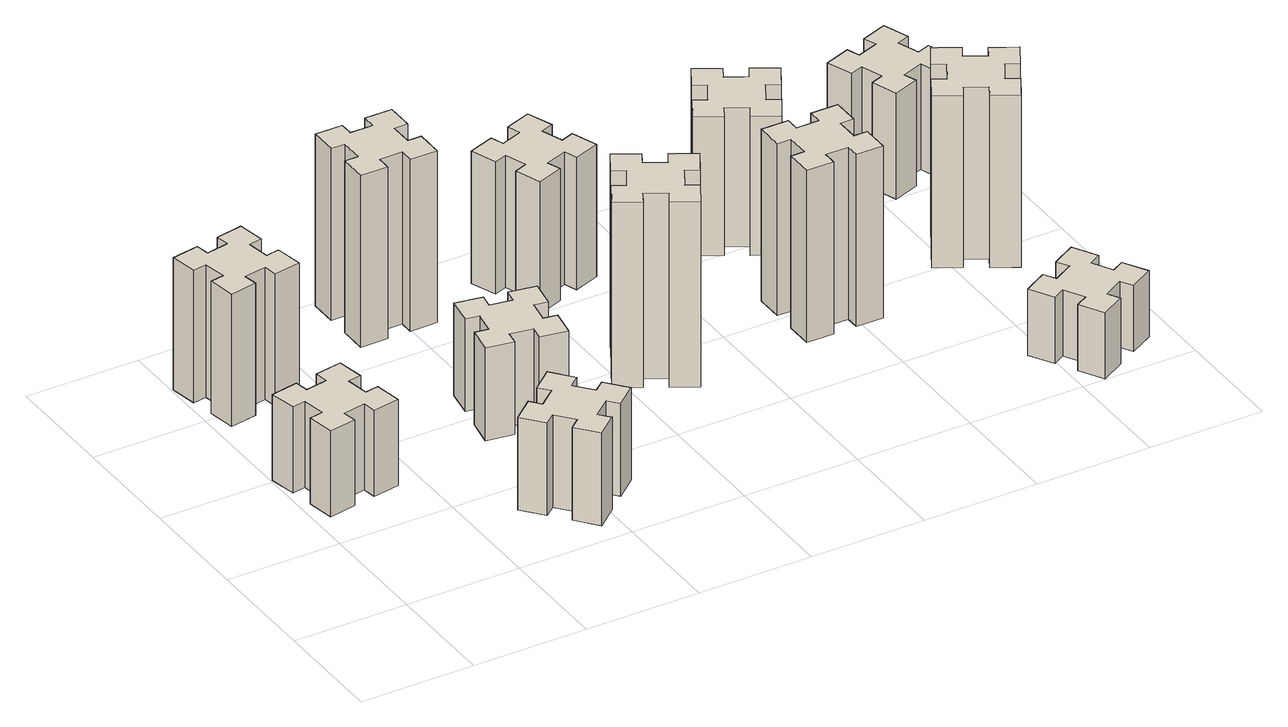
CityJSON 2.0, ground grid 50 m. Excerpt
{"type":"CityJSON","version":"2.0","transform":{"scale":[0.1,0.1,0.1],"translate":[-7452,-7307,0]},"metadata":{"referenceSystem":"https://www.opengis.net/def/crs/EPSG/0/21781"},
"CityObjects":{
"building1":{"type":"Building","attributes":{"class":"1000","function":"1000","usage":"1000","yearOfConstruction":2016,"roofType":"1000","measuredHeight":39,"storeysAboveGround":30,"storeysBelowGround":0},"geometry":[{"type":"Solid","lod":"1","boundaries":[[[[0,1,2,3,4,5,6,7,8,9,10,11,12,13,14,15,16,17,18,19]],[[17,16,20,21]],[[16,15,22,20]],[[15,14,23,22]],[[14,13,24,23]],[[13,12,25,24]],[[12,11,26,25]],[[11,10,27,26]],[[10,9,28,27]],[[9,8,29,28]],[[8,7,30,29]],[[7,6,31,30]],[[6,5,32,31]],[[5,4,33,32]],[[4,3,34,33]],[[3,2,35,34]],[[2,1,36,35]],[[1,0,37,36]],[[0,19,38,37]],[[19,18,39,38]],[[18,17,21,39]],[[24,25,26,27,28,29,30,31,32,33,34,35,36,37,38,39,21,20,22,23]]]]}]},
"building2":{"type":"Building","attributes":{"class":"1000","function":"1000","usage":"1000","yearOfConstruction":2016,"roofType":"1000","measuredHeight":60,"storeysAboveGround":30,"storeysBelowGround":0},"geometry":[{"type":"Solid","lod":"1","boundaries":[[[[40,41,42,43,44,45,46,47,48,49,50,51,52,53,54,55,56,57,58,59]],[[57,56,60,61]],[[56,55,62,60]],[[55,54,63,62]],[[54,53,64,63]],[[53,52,65,64]],[[52,51,66,65]],[[51,50,67,66]],[[50,49,68,67]],[[49,48,69,68]],[[48,47,70,69]],[[47,46,71,70]],[[46,45,72,71]],[[45,44,73,72]],[[44,43,74,73]],[[43,42,75,74]],[[42,41,76,75]],[[41,40,77,76]],[[40,59,78,77]],[[59,58,79,78]],[[58,57,61,79]],[[64,65,66,67,68,69,70,71,72,73,74,75,76,77,78,79,61,60,62,63]]]]}]},
"building3":{"type":"Building","attributes":{"class":"1000","function":"1000","usage":"1000","yearOfConstruction":2016,"roofType":"1000","measuredHeight":42,"storeysAboveGround":30,"storeysBelowGround":0},"geometry":[{"type":"Solid","lod":"1","boundaries":[[[[80,81,82,83,84,85,86,87,88,89,90,91,92,93,94,95,96,97,98,99]],[[97,96,100,101]],[[96,95,102,100]],[[95,94,103,102]],[[94,93,104,103]],[[93,92,105,104]],[[92,91,106,105]],[[91,90,107,106]],[[90,89,108,107]],[[89,88,109,108]],[[88,87,110,109]],[[87,86,111,110]],[[86,85,112,111]],[[85,84,113,112]],[[84,83,114,113]],[[83,82,115,114]],[[82,81,116,115]],[[81,80,117,116]],[[80,99,118,117]],[[99,98,119,118]],[[98,97,101,119]],[[104,105,106,107,108,109,110,111,112,113,114,115,116,117,118,119,101,100,102,103]]]]}]},
"building4":{"type":"Building","attributes":{"class":"1000","function":"1000","usage":"1000","yearOfConstruction":2016,"roofType":"1000","measuredHeight":42,"storeysAboveGround":30,"storeysBelowGround":0},"geometry":[{"type":"Solid","lod":"1","boundaries":[[[[120,121,122,123,124,125,126,127,128,129,130,131,132,133,134,135,136,137,138,139]],[[137,136,140,141]],[[136,135,142,140]],[[135,134,143,142]],[[134,133,144,143]],[[133,132,145,144]],[[132,131,146,145]],[[131,130,147,146]],[[130,129,148,147]],[[129,128,149,148]],[[128,127,150,149]],[[127,126,151,150]],[[126,125,152,151]],[[125,124,153,152]],[[124,123,154,153]],[[123,122,155,154]],[[122,121,156,155]],[[121,120,157,156]],[[120,139,158,157]],[[139,138,159,158]],[[138,137,141,159]],[[144,145,146,147,148,149,150,151,152,153,154,155,156,157,158,159,141,140,142,143]]]]}]},
"building5":{"type":"Building","attributes":{"class":"1000","function":"1000","usage":"1000","yearOfConstruction":2016,"roofType":"1000","measuredHeight":78,"storeysAboveGround":30,"storeysBelowGround":0},"geometry":[{"type":"Solid","lod":"1","boundaries":[[[[160,161,162,163,164,165,166,167,168,169,170,171,172,173,174,175,176,177,178,179]],[[177,176,180,181]],[[176,175,182,180]],[[175,174,183,182]],[[174,173,184,183]],[[173,172,185,184]],[[172,171,186,185]],[[171,170,187,186]],[[170,169,188,187]],[[169,168,189,188]],[[168,167,190,189]],[[167,166,191,190]],[[166,165,192,191]],[[165,164,193,192]],[[164,163,194,193]],[[163,162,195,194]],[[162,161,196,195]],[[161,160,197,196]],[[160,179,198,197]],[[179,178,199,198]],[[178,177,181,199]],[[184,185,186,187,188,189,190,191,192,193,194,195,196,197,198,199,181,180,182,183]]]]}]},
"building6":{"type":"Building","attributes":{"class":"1000","function":"1000","usage":"1000","yearOfConstruction":2016,"roofType":"1000","measuredHeight":84,"storeysAboveGround":30,"storeysBelowGround":0},"geometry":[{"type":"Solid","lod":"1","boundaries":[[[[200,201,202,203,204,205,206,207,208,209,210,211,212,213,214,215,216,217,218,219]],[[217,216,220,221]],[[216,215,222,220]],[[215,214,223,222]],[[214,213,224,223]],[[213,212,225,224]],[[212,211,226,225]],[[211,210,227,226]],[[210,209,228,227]],[[209,208,229,228]],[[208,207,230,229]],[[207,206,231,230]],[[206,205,232,231]],[[205,204,233,232]],[[204,203,234,233]],[[203,202,235,234]],[[202,201,236,235]],[[201,200,237,236]],[[200,219,238,237]],[[219,218,239,238]],[[218,217,221,239]],[[224,225,226,227,228,229,230,231,232,233,234,235,236,237,238,239,221,220,222,223]]]]}]},
"building7":{"type":"Building","attributes":{"class":"1000","function":"1000","usage":"1000","yearOfConstruction":2016,"roofType":"1000","measuredHeight":60,"storeysAboveGround":30,"storeysBelowGround":0},"geometry":[{"type":"Solid","lod":"1","boundaries":[[[[240,241,242,243,244,245,246,247,248,249,250,251,252,253,254,255,256,257,258,259]],[[257,256,260,261]],[[256,255,262,260]],[[255,254,263,262]],[[254,253,264,263]],[[253,252,265,264]],[[252,251,266,265]],[[251,250,267,266]],[[250,249,268,267]],[[249,248,269,268]],[[248,247,270,269]],[[247,246,271,270]],[[246,245,272,271]],[[245,244,273,272]],[[244,243,274,273]],[[243,242,275,274]],[[242,241,276,275]],[[241,240,277,276]],[[240,259,278,277]],[[259,258,279,278]],[[258,257,261,279]],[[264,265,266,267,268,269,270,271,272,273,274,275,276,277,278,279,261,260,262,263]]]]}]},
"building8":{"type":"Building","attributes":{"class":"1000","function":"1000","usage":"1000","yearOfConstruction":2016,"roofType":"1000","measuredHeight":78,"storeysAboveGround":30,"storeysBelowGround":0},"geometry":[{"type":"Solid","lod":"1","boundaries":[[[[280,281,282,283,284,285,286,287,288,289,290,291,292,293,294,295,296,297,298,299]],[[297,296,300,301]],[[296,295,302,300]],[[295,294,303,302]],[[294,293,304,303]],[[293,292,305,304]],[[292,291,306,305]],[[291,290,307,306]],[[290,289,308,307]],[[289,288,309,308]],[[288,287,310,309]],[[287,286,311,310]],[[286,285,312,311]],[[285,284,313,312]],[[284,283,314,313]],[[283,282,315,314]],[[282,281,316,315]],[[281,280,317,316]],[[280,299,318,317]],[[299,298,319,318]],[[298,297,301,319]],[[304,305,306,307,308,309,310,311,312,313,314,315,316,317,318,319,301,300,302,303]]]]}]},
"building9":{"type":"Building","attributes":{"class":"1000","function":"1000","usage":"1000","yearOfConstruction":2016,"roofType":"1000","measuredHeight":63,"storeysAboveGround":30,"storeysBelowGround":0},"geometry":[{"type":"Solid","lod":"1","boundaries":[[[[320,321,322,323,324,325,326,327,328,329,330,331,332,333,334,335,336,337,338,339]],[[337,336,340,341]],[[336,335,342,340]],[[335,334,343,342]],[[334,333,344,343]],[[333,332,345,344]],[[332,331,346,345]],[[331,330,347,346]],[[330,329,348,347]],[[329,328,349,348]],[[328,327,350,349]],[[327,326,351,350]],[[326,325,352,351]],[[325,324,353,352]],[[324,323,354,353]],[[323,322,355,354]],[[322,321,356,355]],[[321,320,357,356]],[[320,339,358,357]],[[339,338,359,358]],[[338,337,341,359]],[[344,345,346,347,348,349,350,351,352,353,354,355,356,357,358,359,341,340,342,343]]]]}]},
"building10":{"type":"Building","attributes":{"class":"1000","function":"1000","usage":"1000","yearOfConstruction":2016,"roofType":"1000","measuredHeight":30,"storeysAboveGround":30,"storeysBelowGround":0},"geometry":[{"type":"Solid","lod":"1","boundaries":[[[[360,361,362,363,364,365,366,367,368,369,370,371,372,373,374,375,376,377,378,379]],[[377,376,380,381]],[[376,375,382,380]],[[375,374,383,382]],[[374,373,384,383]],[[373,372,385,384]],[[372,371,386,385]],[[371,370,387,386]],[[370,369,388,387]],[[369,368,389,388]],[[368,367,390,389]],[[367,366,391,390]],[[366,365,392,391]],[[365,364,393,392]],[[364,363,394,393]],[[363,362,395,394]],[[362,361,396,395]],[[361,360,397,396]],[[360,379,398,397]],[[379,378,399,398]],[[378,377,381,399]],[[384,385,386,387,388,389,390,391,392,393,394,395,396,397,398,399,381,380,382,383]]]]}]},
"building11":{"type":"Building","attributes":{"class":"1000","function":"1000","usage":"1000","yearOfConstruction":2016,"roofType":"1000","measuredHeight":78,"storeysAboveGround":30,"storeysBelowGround":0},"geometry":[{"type":"Solid","lod":"1","boundaries":[[[[400,401,402,403,404,405,406,407,408,409,410,411,412,413,414,415,416,417,418,419]],[[417,416,420,421]],[[416,415,422,420]],[[415,414,423,422]],[[414,413,424,423]],[[413,412,425,424]],[[412,411,426,425]],[[411,410,427,426]],[[410,409,428,427]],[[409,408,429,428]],[[408,407,430,429]],[[407,406,431,430]],[[406,405,432,431]],[[405,404,433,432]],[[404,403,434,433]],[[403,402,435,434]],[[402,401,436,435]],[[401,400,437,436]],[[400,419,438,437]],[[419,418,439,438]],[[418,417,421,439]],[[424,425,426,427,428,429,430,431,432,433,434,435,436,437,438,439,421,420,422,423]]]]}]},
"building12":{"type":"Building","attributes":{"class":"1000","function":"1000","usage":"1000","yearOfConstruction":2016,"roofType":"1000","measuredHeight":48,"storeysAboveGround":30,"storeysBelowGround":0},"geometry":[{"type":"Solid","lod":"1","boundaries":[[[[440,441,442,443,444,445,446,447,448,449,450,451,452,453,454,455,456,457,458,459]],[[457,456,460,461]],[[456,455,462,460]],[[455,454,463,462]],[[454,453,464,463]],[[453,452,465,464]],[[452,451,466,465]],[[451,450,467,466]],[[450,449,468,467]],[[449,448,469,468]],[[448,447,470,469]],[[447,446,471,470]],[[446,445,472,471]],[[445,444,473,472]],[[444,443,474,473]],[[443,442,475,474]],[[442,441,476,475]],[[441,440,477,476]],[[440,459,478,477]],[[459,458,479,478]],[[458,457,461,479]],[[464,465,466,467,468,469,470,471,472,473,474,475,476,477,478,479,461,460,462,463]]]]}]}
},
"vertices":[
[175,758,0],[274,776,0],[284,717,0],[402,737,0],[381,856,0],[322,845,0],[305,944,0],[364,954,0],[343,1072,0],[225,1051,0],[235,992,0],[137,975,0],[127,1034,0],[8,1013,0],[29,895,0],[88,905,0],[106,807,0],[47,797,0],[67,678,0],[186,699,0],[106,807,390],[47,797,390],[88,905,390],[29,895,390],[8,1013,390],[127,1034,390],[137,975,390],[235,992,390],[225,1051,390],[343,1072,390],[364,954,390],[305,944,390],[322,845,390],[381,856,390],[402,737,390],[284,717,390],[274,776,390],[175,758,390],[186,699,390],[67,678,390],
[88,1645,0],[106,1547,0],[47,1537,0],[67,1418,0],[186,1439,0],[175,1498,0],[274,1516,0],[284,1457,0],[402,1477,0],[381,1596,0],[322,1585,0],[305,1684,0],[364,1694,0],[343,1812,0],[225,1791,0],[235,1732,0],[137,1715,0],[127,1774,0],[8,1753,0],[29,1635,0],[137,1715,600],[127,1774,600],[235,1732,600],[225,1791,600],[343,1812,600],[364,1694,600],[305,1684,600],[322,1585,600],[381,1596,600],[402,1477,600],[284,1457,600],[274,1516,600],[175,1498,600],[186,1439,600],[67,1418,600],[47,1537,600],[106,1547,600],[88,1645,600],[29,1635,600],[8,1753,600],
[829,303,0],[893,226,0],[847,188,0],[924,96,0],[1016,173,0],[978,219,0],[1054,283,0],[1093,237,0],[1185,314,0],[1108,406,0],[1062,368,0],[997,444,0],[1043,483,0],[966,575,0],[874,498,0],[913,452,0],[836,387,0],[798,433,0],[706,356,0],[783,264,0],[836,387,420],[798,433,420],[913,452,420],[874,498,420],[966,575,420],[1043,483,420],[997,444,420],[1062,368,420],[1108,406,420],[1185,314,420],[1093,237,420],[1054,283,420],[978,219,420],[1016,173,420],[924,96,420],[847,188,420],[893,226,420],[829,303,420],[783,264,420],[706,356,420],
[1145,907,0],[1162,1005,0],[1221,995,0],[1242,1113,0],[1124,1134,0],[1114,1075,0],[1015,1092,0],[1026,1151,0],[907,1172,0],[887,1054,0],[946,1044,0],[928,945,0],[869,956,0],[848,837,0],[967,817,0],[977,876,0],[1075,858,0],[1065,799,0],[1183,778,0],[1204,897,0],[1075,858,420],[1065,799,420],[977,876,420],[967,817,420],[848,837,420],[869,956,420],[928,945,420],[946,1044,420],[887,1054,420],[907,1172,420],[1026,1151,420],[1015,1092,420],[1114,1075,420],[1124,1134,420],[1242,1113,420],[1221,995,420],[1162,1005,420],[1145,907,420],[1204,897,420],[1183,778,420],
[835,1865,0],[835,1765,0],[775,1765,0],[775,1645,0],[895,1645,0],[895,1705,0],[995,1705,0],[995,1645,0],[1115,1645,0],[1115,1765,0],[1055,1765,0],[1055,1865,0],[1115,1865,0],[1115,1985,0],[995,1985,0],[995,1925,0],[895,1925,0],[895,1985,0],[775,1985,0],[775,1865,0],[895,1925,780],[895,1985,780],[995,1925,780],[995,1985,780],[1115,1985,780],[1115,1865,780],[1055,1865,780],[1055,1765,780],[1115,1765,780],[1115,1645,780],[995,1645,780],[995,1705,780],[895,1705,780],[895,1645,780],[775,1645,780],[775,1765,780],[835,1765,780],[835,1865,780],[775,1865,780],[775,1985,780],
[1615,1074,0],[1565,987,0],[1513,1017,0],[1453,913,0],[1557,853,0],[1587,905,0],[1674,855,0],[1644,803,0],[1748,743,0],[1808,847,0],[1756,877,0],[1806,964,0],[1858,934,0],[1918,1038,0],[1814,1098,0],[1784,1046,0],[1697,1096,0],[1727,1148,0],[1623,1208,0],[1563,1104,0],[1697,1096,840],[1727,1148,840],[1784,1046,840],[1814,1098,840],[1918,1038,840],[1858,934,840],[1806,964,840],[1756,877,840],[1808,847,840],[1748,743,840],[1644,803,840],[1674,855,840],[1587,905,840],[1557,853,840],[1453,913,840],[1513,1017,840],[1565,987,840],[1615,1074,840],[1563,1104,840],[1623,1208,840],
[1465,1725,0],[1499,1631,0],[1443,1610,0],[1484,1497,0],[1597,1539,0],[1576,1595,0],[1670,1629,0],[1690,1573,0],[1803,1614,0],[1762,1727,0],[1706,1706,0],[1672,1800,0],[1728,1820,0],[1687,1933,0],[1574,1892,0],[1595,1836,0],[1501,1802,0],[1480,1858,0],[1367,1817,0],[1409,1704,0],[1501,1802,600],[1480,1858,600],[1595,1836,600],[1574,1892,600],[1687,1933,600],[1728,1820,600],[1672,1800,600],[1706,1706,600],[1762,1727,600],[1803,1614,600],[1690,1573,600],[1670,1629,600],[1576,1595,600],[1597,1539,600],[1484,1497,600],[1443,1610,600],[1499,1631,600],[1465,1725,600],[1409,1704,600],[1367,1817,600],
[2535,925,0],[2535,1025,0],[2595,1025,0],[2595,1145,0],[2475,1145,0],[2475,1085,0],[2375,1085,0],[2375,1145,0],[2255,1145,0],[2255,1025,0],[2315,1025,0],[2315,925,0],[2255,925,0],[2255,805,0],[2375,805,0],[2375,865,0],[2475,865,0],[2475,805,0],[2595,805,0],[2595,925,0],[2475,865,780],[2475,805,780],[2375,865,780],[2375,805,780],[2255,805,780],[2255,925,780],[2315,925,780],[2315,1025,780],[2255,1025,780],[2255,1145,780],[2375,1145,780],[2375,1085,780],[2475,1085,780],[2475,1145,780],[2595,1145,780],[2595,1025,780],[2535,1025,780],[2535,925,780],[2595,925,780],[2595,805,780],
[2496,1517,0],[2546,1604,0],[2598,1574,0],[2658,1678,0],[2554,1738,0],[2524,1686,0],[2437,1736,0],[2467,1788,0],[2363,1848,0],[2303,1744,0],[2355,1714,0],[2305,1627,0],[2253,1657,0],[2193,1553,0],[2297,1493,0],[2327,1545,0],[2414,1495,0],[2384,1443,0],[2488,1383,0],[2548,1487,0],[2414,1495,630],[2384,1443,630],[2327,1545,630],[2297,1493,630],[2193,1553,630],[2253,1657,630],[2305,1627,630],[2355,1714,630],[2303,1744,630],[2363,1848,630],[2467,1788,630],[2437,1736,630],[2524,1686,630],[2554,1738,630],[2658,1678,630],[2598,1574,630],[2546,1604,630],[2496,1517,630],[2548,1487,630],[2488,1383,630],
[3154,356,0],[3067,306,0],[3037,358,0],[2933,298,0],[2993,194,0],[3045,224,0],[3095,137,0],[3043,107,0],[3103,3,0],[3207,63,0],[3177,115,0],[3264,165,0],[3294,113,0],[3398,173,0],[3338,277,0],[3286,247,0],[3236,334,0],[3288,364,0],[3228,468,0],[3124,408,0],[3236,334,300],[3288,364,300],[3286,247,300],[3338,277,300],[3398,173,300],[3294,113,300],[3264,165,300],[3177,115,300],[3207,63,300],[3103,3,300],[3043,107,300],[3095,137,300],[3045,224,300],[2993,194,300],[2933,298,300],[3037,358,300],[3067,306,300],[3154,356,300],[3124,408,300],[3228,468,300],
[3264,1146,0],[3177,1196,0],[3207,1248,0],[3103,1308,0],[3043,1204,0],[3095,1174,0],[3045,1087,0],[2993,1117,0],[2933,1013,0],[3037,953,0],[3067,1005,0],[3154,955,0],[3124,903,0],[3228,843,0],[3288,947,0],[3236,977,0],[3286,1064,0],[3338,1034,0],[3398,1138,0],[3294,1198,0],[3286,1064,780],[3338,1034,780],[3236,977,780],[3288,947,780],[3228,843,780],[3124,903,780],[3154,955,780],[3067,1005,780],[3037,953,780],[2933,1013,780],[2993,1117,780],[3045,1087,780],[3095,1174,780],[3043,1204,780],[3103,1308,780],[3207,1248,780],[3177,1196,780],[3264,1146,780],[3294,1198,780],[3398,1138,780],
[3156,1595,0],[3250,1629,0],[3270,1573,0],[3383,1614,0],[3342,1727,0],[3286,1706,0],[3252,1800,0],[3308,1820,0],[3267,1933,0],[3154,1892,0],[3175,1836,0],[3081,1802,0],[3060,1858,0],[2947,1817,0],[2989,1704,0],[3045,1725,0],[3079,1631,0],[3023,1610,0],[3064,1497,0],[3177,1539,0],[3079,1631,480],[3023,1610,480],[3045,1725,480],[2989,1704,480],[2947,1817,480],[3060,1858,480],[3081,1802,480],[3175,1836,480],[3154,1892,480],[3267,1933,480],[3308,1820,480],[3252,1800,480],[3286,1706,480],[3342,1727,480],[3383,1614,480],[3270,1573,480],[3250,1629,480],[3156,1595,480],[3177,1539,480],[3064,1497,480]
]}
